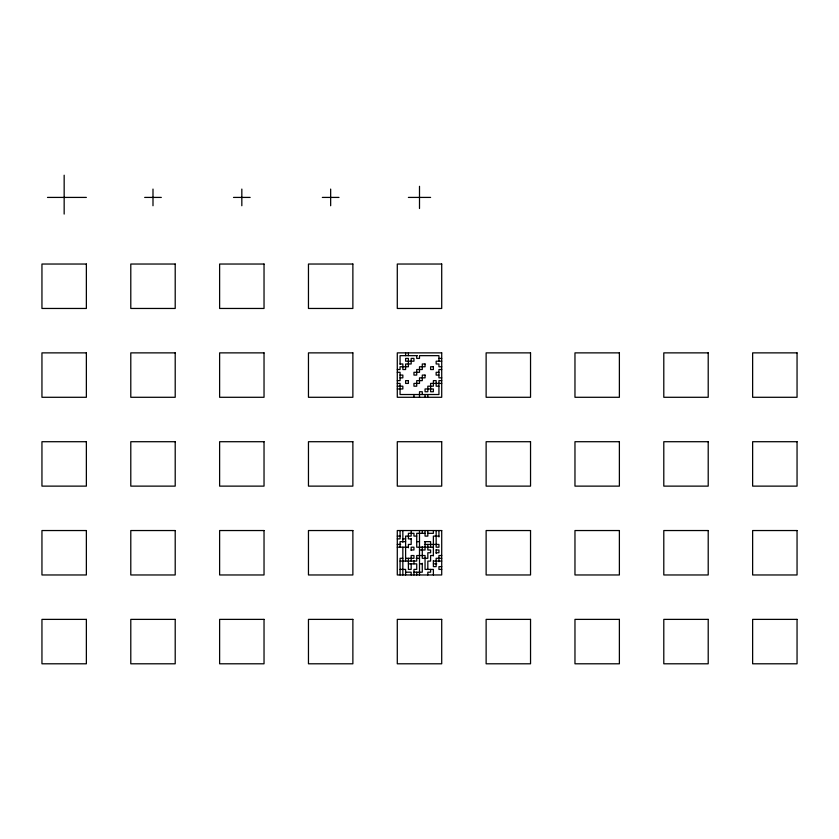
<?xml version="1.0" encoding="UTF-8"?>
<svg xmlns="http://www.w3.org/2000/svg" width="839" height="839" viewBox="0 0 839 839"><rect width="100%" height="100%" fill="white"/><g stroke="black" fill="none" stroke-linecap="round" stroke-linejoin="round"><path stroke-width="1.26" d="M47.498 197.417L86.365 197.417M144.665 197.417L161.319 197.417M233.504 197.417L250.158 197.417M322.333 197.417L338.998 197.417M408.394 197.417L430.606 197.417M417.277 355.652L400.067 355.652L400.067 364.283M438.933 358.421L441.713 358.421M441.713 361.2L436.154 361.2L436.154 363.979L438.933 363.979L438.933 366.758L441.713 366.758M400.067 363.979L402.846 363.979L402.846 369.527L405.615 369.527L405.615 363.979L411.173 363.979L411.173 358.421L413.952 358.421L413.952 361.2L405.615 361.2L405.615 358.421L408.394 358.421L408.394 366.758L400.067 366.758L400.067 369.527L397.287 369.527M441.713 369.527L438.933 369.527L438.933 377.854L441.713 377.854M397.287 372.306L400.067 372.306L400.067 380.633L397.287 380.633M438.933 372.306L436.154 372.306L436.154 375.085L438.933 375.085M400.067 375.085L402.846 375.085L402.846 377.854L400.067 377.854M441.713 380.633L438.933 380.633L438.933 394.519L400.067 394.519L400.067 383.413L397.287 383.413M441.713 383.413L430.606 383.413L430.606 391.74L433.385 391.74L433.385 388.96L425.048 388.96L425.048 391.74L427.827 391.74L427.827 386.192L433.385 386.192L433.385 380.633L436.154 380.633L436.154 386.192L438.933 386.192M397.287 386.192L402.846 386.192L402.846 388.96L397.287 388.96M425.048 533.321L416.721 533.321L416.721 547.196L433.385 547.196M427.827 533.321L433.385 533.321L433.385 530.542M397.287 536.1L400.067 536.1M416.721 536.1L413.952 536.1L413.952 533.321L408.394 533.321L408.394 538.869L411.173 538.869M438.933 536.1L433.385 536.1L433.385 555.838M397.287 538.869L400.067 538.869L400.067 530.542M402.846 538.869L405.615 538.869M405.615 541.648L400.067 541.648L400.067 547.196M416.721 541.648L419.5 541.648M424.492 541.648L430.606 541.648L430.606 547.196M397.287 544.427L400.623 544.427M424.492 544.427L438.933 544.427L438.933 547.206L436.154 547.196L436.154 530.542M397.287 547.196L408.394 547.196M411.173 549.975L413.952 549.975L413.952 547.196L411.173 547.196L411.173 550.531M419.5 549.975L425.048 549.975L425.048 541.648M436.154 549.975L438.933 549.975L438.933 552.754L436.154 552.754M433.385 555.533L430.606 555.533L430.606 561.081L427.827 561.081L427.827 569.408M441.713 555.533L438.933 555.533L438.933 561.637M402.846 558.302L400.067 558.302L400.067 574.967M405.615 558.302L413.952 558.302L413.952 555.533L411.173 555.533L411.173 561.081M416.165 558.302L419.5 558.302M441.713 558.302L436.154 558.302L436.154 566.629L433.385 566.629L433.385 560.525M400.067 561.081L416.721 561.081L416.721 555.533L425.048 555.533L425.048 569.408L433.385 569.408L433.385 574.967M433.385 561.081L441.713 561.081M408.394 563.86L416.721 563.86L416.721 569.408L413.952 569.408L413.952 574.967M419.5 563.86L422.279 563.86M433.385 563.86L436.71 563.86M441.713 566.629L438.933 566.629L438.933 569.408L441.713 569.408M400.067 569.408L405.615 569.408L405.615 574.967M405.615 572.188L411.173 572.188L411.173 574.967M413.952 572.188L422.279 572.188L422.279 563.242M438.933 361.2L438.933 355.652L419.5 355.652L419.5 358.421L416.721 358.421L416.721 355.652M438.933 530.542L438.933 536.95M436.154 549.671L436.154 553.373M430.606 569.408L430.606 572.188L427.827 572.188L427.827 574.967M427.827 394.519L427.827 397.287M427.827 530.542L427.827 536.1L425.048 536.1L425.048 530.542M427.827 544.427L427.827 549.975L430.606 549.975L430.606 552.754L427.827 552.754L427.827 558.302L422.279 558.302L422.279 546.65M425.048 394.519L425.048 397.287M422.279 394.519L422.279 391.74L419.5 391.74L419.5 397.287M422.279 530.542L422.279 533.321M419.5 186.31L419.5 208.512M419.5 530.542L419.5 574.967M416.721 572.188L416.721 574.967M413.952 394.519L413.952 397.287M413.952 560.525L413.952 563.86M411.173 530.542L411.173 536.1L405.615 536.1L405.615 561.081M411.173 538.481L411.173 544.427L408.394 544.427L408.394 547.752M411.173 563.86L411.173 569.408L408.394 569.408L408.394 558.302M408.394 352.873L408.394 355.652M405.615 352.873L405.615 355.652M402.846 530.542L402.846 542.204M402.846 547.196L402.846 574.967M330.66 189.079L330.66 205.744M241.831 189.079L241.831 205.744M152.992 189.079L152.992 205.744M64.163 175.204L64.163 214.071M86.365 264.033L41.95 264.033L41.95 308.458L86.365 308.458L86.365 264.033M175.204 264.033L130.79 264.033L130.79 308.458L175.204 308.458L175.204 264.033M264.033 264.033L219.619 264.033L219.619 308.458L264.033 308.458L264.033 264.033M352.873 264.033L308.458 264.033L308.458 308.458L352.873 308.458L352.873 264.033M441.713 264.033L397.287 264.033L397.287 308.458L441.713 308.458L441.713 264.033M86.365 352.873L41.95 352.873L41.95 397.287L86.365 397.287L86.365 352.873M175.204 352.873L130.79 352.873L130.79 397.287L175.204 397.287L175.204 352.873M264.033 352.873L219.619 352.873L219.619 397.287L264.033 397.287L264.033 352.873M352.873 352.873L308.458 352.873L308.458 397.287L352.873 397.287L352.873 352.873M441.713 352.873L397.287 352.873L397.287 397.287L441.713 397.287L441.713 352.873M530.542 352.873L486.127 352.873L486.127 397.287L530.542 397.287L530.542 352.873M619.381 352.873L574.967 352.873L574.967 397.287L619.381 397.287L619.381 352.873M708.21 352.873L663.796 352.873L663.796 397.287L708.21 397.287L708.21 352.873M797.05 352.873L752.635 352.873L752.635 397.287L797.05 397.287L797.05 352.873M425.048 363.979L422.279 363.979L422.279 369.527L416.721 369.527L416.721 375.085L413.952 375.085L413.952 372.306L419.5 372.306L419.5 366.758L425.048 366.758L425.048 363.979M433.385 366.758L430.606 366.758L430.606 369.527L433.385 369.527L433.385 366.758M425.048 375.085L422.279 375.085L422.279 380.633L416.721 380.633L416.721 386.192L413.952 386.192L413.952 383.413L419.5 383.413L419.5 377.854L425.048 377.854L425.048 375.085M408.394 380.633L405.615 380.633L405.615 383.413L408.394 383.413L408.394 380.633M86.365 441.713L41.95 441.713L41.95 486.127L86.365 486.127L86.365 441.713M175.204 441.713L130.79 441.713L130.79 486.127L175.204 486.127L175.204 441.713M264.033 441.713L219.619 441.713L219.619 486.127L264.033 486.127L264.033 441.713M352.873 441.713L308.458 441.713L308.458 486.127L352.873 486.127L352.873 441.713M441.713 441.713L397.287 441.713L397.287 486.127L441.713 486.127L441.713 441.713M530.542 441.713L486.127 441.713L486.127 486.127L530.542 486.127L530.542 441.713M619.381 441.713L574.967 441.713L574.967 486.127L619.381 486.127L619.381 441.713M708.21 441.713L663.796 441.713L663.796 486.127L708.21 486.127L708.21 441.713M797.05 441.713L752.635 441.713L752.635 486.127L797.05 486.127L797.05 441.713M86.365 530.542L41.95 530.542L41.95 574.967L86.365 574.967L86.365 530.542M175.204 530.542L130.79 530.542L130.79 574.967L175.204 574.967L175.204 530.542M264.033 530.542L219.619 530.542L219.619 574.967L264.033 574.967L264.033 530.542M352.873 530.542L308.458 530.542L308.458 574.967L352.873 574.967L352.873 530.542M441.713 530.542L397.287 530.542L397.287 574.967L441.713 574.967L441.713 530.542M530.542 530.542L486.127 530.542L486.127 574.967L530.542 574.967L530.542 530.542M619.381 530.542L574.967 530.542L574.967 574.967L619.381 574.967L619.381 530.542M708.21 530.542L663.796 530.542L663.796 574.967L708.21 574.967L708.21 530.542M797.05 530.542L752.635 530.542L752.635 574.967L797.05 574.967L797.05 530.542M86.365 619.381L41.95 619.381L41.95 663.796L86.365 663.796L86.365 619.381M175.204 619.381L130.79 619.381L130.79 663.796L175.204 663.796L175.204 619.381M264.033 619.381L219.619 619.381L219.619 663.796L264.033 663.796L264.033 619.381M352.873 619.381L308.458 619.381L308.458 663.796L352.873 663.796L352.873 619.381M441.713 619.381L397.287 619.381L397.287 663.796L441.713 663.796L441.713 619.381M530.542 619.381L486.127 619.381L486.127 663.796L530.542 663.796L530.542 619.381M619.381 619.381L574.967 619.381L574.967 663.796L619.381 663.796L619.381 619.381M708.21 619.381L663.796 619.381L663.796 663.796L708.21 663.796L708.21 619.381M797.05 619.381L752.635 619.381L752.635 663.796L797.05 663.796L797.05 619.381"/></g></svg>
